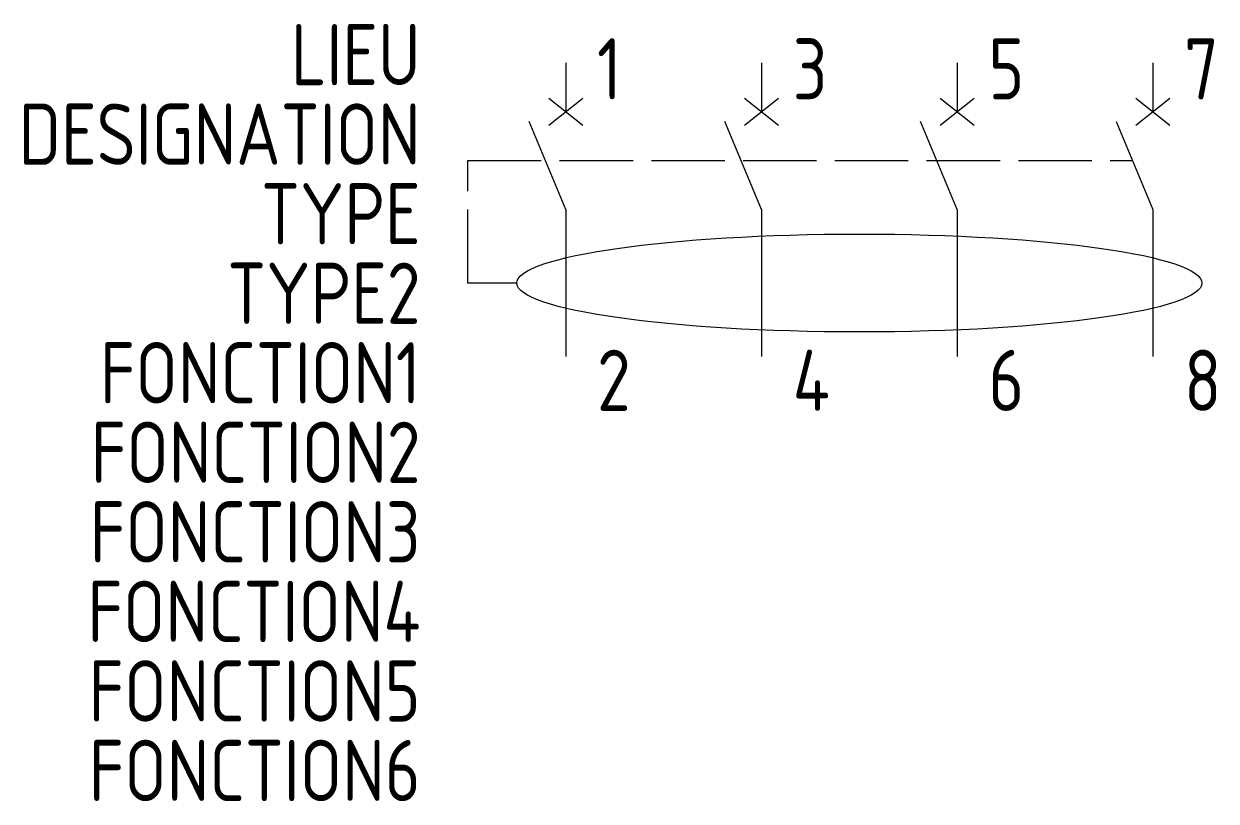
# Model space of a CAD drawing. Extents: x -1606.8 to -1558, y -909.8 to -878.
import ezdxf
from ezdxf.enums import TextEntityAlignment as Align

# ---------------------------------------------------------------- set-up
doc = ezdxf.new("R2010")
doc.units = 0
doc.linetypes.add('ACAD_ISO02W100', pattern=[15, 12, -3])
for name, color, linetype in [('SYMB_FIL', 3, 'CONTINUOUS'), ('SYMB_FIL_FIN', 1, 'CONTINUOUS'), ('SYMB_LIAISON', 1, 'ACAD_ISO02W100'), ('SYMB_TXT_CONTACT', 2, 'CONTINUOUS'), ('SYMB_TXT_NOM', 3, 'CONTINUOUS')]:
    doc.layers.add(name, color=color, linetype=linetype)
doc.styles.add('NET2_5', font='isocp.shx', dxfattribs={"width": 0.9, "height": 2.5})

msp = doc.modelspace()

# ---------------------------------------------------------------- linework, layer by layer
at = {"layer": 'SYMB_FIL'}
for p, q in [((-1584.634, -879.593), (-1584.634, -881.593)), ((-1576.634, -879.593), (-1576.634, -881.593)), ((-1568.634, -879.593), (-1568.634, -881.593)), ((-1560.634, -879.593), (-1560.634, -881.593)), ((-1585.329, -881.037), (-1583.939, -882.149)), ((-1585.329, -882.149), (-1583.939, -881.037)), ((-1577.329, -881.037), (-1575.939, -882.149)), ((-1577.329, -882.149), (-1575.939, -881.037)), ((-1569.329, -881.037), (-1567.939, -882.149)), ((-1569.329, -882.149), (-1567.939, -881.037)), ((-1561.329, -881.037), (-1559.939, -882.149)), ((-1561.329, -882.149), (-1559.939, -881.037)), ((-1584.634, -885.593), (-1586.134, -881.993)), ((-1576.634, -885.593), (-1578.134, -881.993)), ((-1568.634, -885.593), (-1570.134, -881.993)), ((-1562.134, -881.993), (-1560.634, -885.593)), ((-1584.634, -885.593), (-1584.634, -891.593)), ((-1576.634, -885.593), (-1576.634, -891.593)), ((-1568.634, -885.593), (-1568.634, -891.593)), ((-1560.634, -885.593), (-1560.634, -891.593))]:
    msp.add_line(p, q, dxfattribs=at)
at = {"layer": 'SYMB_FIL_FIN'}
msp.add_ellipse((-1572.634, -888.593), major_axis=(-14, 0), ratio=0.142857, dxfattribs=at)
at = {"layer": 'SYMB_LIAISON', "ltscale": 0.25}
for p, q in [((-1588.634, -883.593), (-1561.467, -883.593)), ((-1588.634, -888.593), (-1588.634, -883.593)), ((-1586.634, -888.593), (-1588.634, -888.593))]:
    msp.add_line(p, q, dxfattribs=at)

# ---------------------------------------------------------------- texts
at = {"layer": 'SYMB_TXT_CONTACT', "style": 'NET2_5', "width": 0.9, "flags": 8}
for tag, p, s in [('1', (-1583.359, -881.093), '1'), ('3', (-1575.359, -881.093), '3'), ('5', (-1567.359, -881.093), '5'), ('7', (-1559.359, -881.093), '7'), ('2', (-1583.359, -893.82), '2'), ('4', (-1575.359, -893.82), '4'), ('6', (-1567.359, -893.82), '6'), ('8', (-1559.359, -893.82), '8')]:
    msp.add_attdef(tag, p, s, height=2.5, dxfattribs=at)
at = {"layer": 'SYMB_TXT_NOM', "style": 'NET2_5', "width": 0.9, "flags": 8}
for tag, text, p in [('LIEU', '', (-1590.569, -880.512)), ('DESIGNATION', 'Q?', (-1590.569, -883.762)), ('TYPE', '?A', (-1590.569, -887.012)), ('TYPE2', 'Δ = 30mA', (-1590.569, -890.262)), ('FONCTION1', '', (-1590.569, -893.512)), ('FONCTION2', '', (-1590.569, -896.762)), ('FONCTION3', '', (-1590.569, -900.012)), ('FONCTION4', '', (-1590.569, -903.262)), ('FONCTION5', '', (-1590.569, -906.512)), ('FONCTION6', '', (-1590.569, -909.762))]:
    msp.add_attdef(tag, text=text, height=2.5, dxfattribs=at).set_placement(p, align=Align.RIGHT)

doc.saveas('drawing.dxf')
